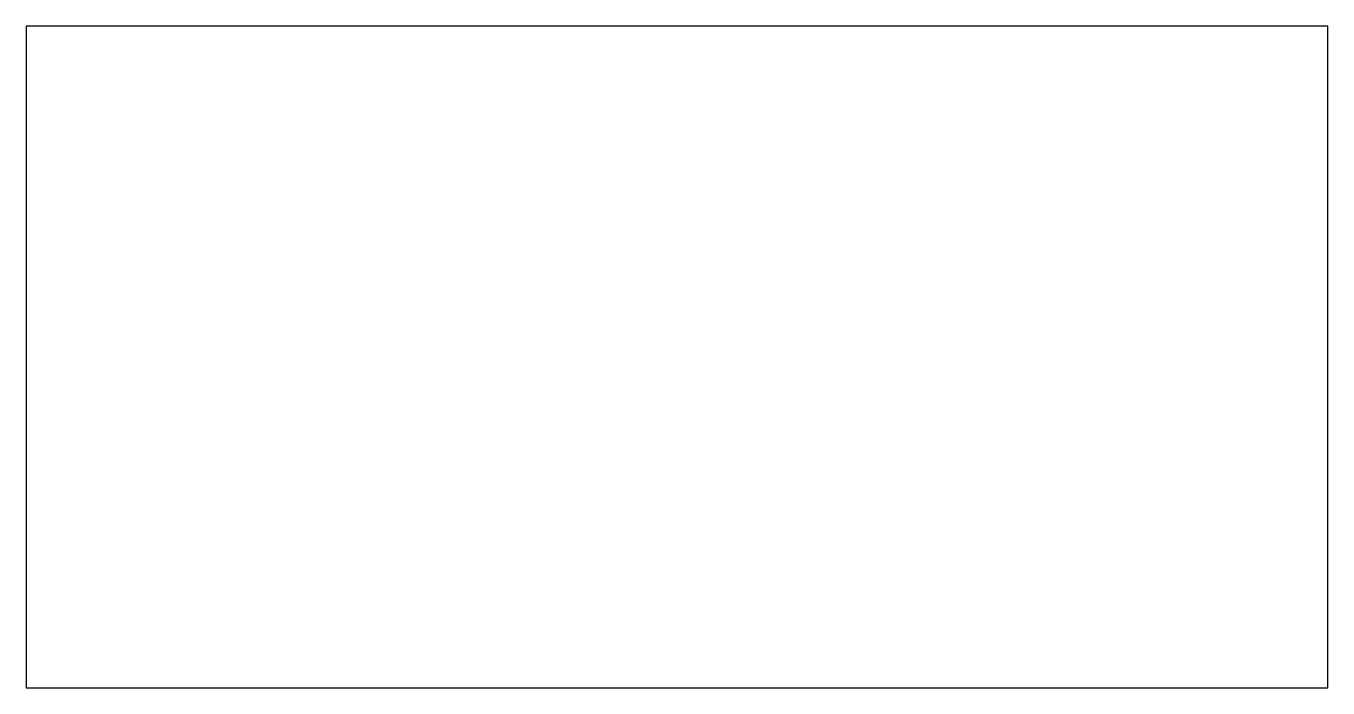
# Model space of a CAD drawing. Header units: millimetres. Extents: x 38.8 to 58.4, y 1.1 to 11.1.
import ezdxf

# ---------------------------------------------------------------- set-up
doc = ezdxf.new("R2010")
doc.units = ezdxf.units.MM
doc.layers.add('Default', color=18, linetype='Continuous', true_color=0x000000)

msp = doc.modelspace()

# ---------------------------------------------------------------- linework, layer by layer
at = {"layer": 'Default'}
for p, q in [((38.79, 11.097), (38.79, 1.114)), ((58.438, 11.097), (38.79, 11.097)), ((58.438, 1.114), (58.438, 11.097)), ((38.79, 1.114), (58.438, 1.114))]:
    msp.add_line(p, q, dxfattribs=at)

doc.saveas('drawing.dxf')
